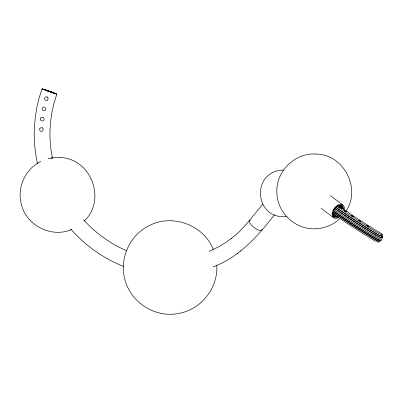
<?xml version="1.0" encoding="UTF-8"?>
<svg xmlns="http://www.w3.org/2000/svg" width="403" height="403" viewBox="0 0 403 403"><rect width="100%" height="100%" fill="white"/><g stroke="black" fill="none" stroke-linecap="round" stroke-linejoin="round"><path stroke-width="0.6" d="M340.137 204.92L339.119 207.303A128.063 17.928 28.6 0 1 337.664 206.26M46.405 90.871L46.733 90.337L53.216 92.66L55.775 93.677L55.609 94.211M46.536 90.892L46.733 90.337M53.005 93.269L53.216 92.66L50.662 91.723M51.997 92.932L52.274 92.544L55.785 93.703M47.363 90.554L42.028 88.796L39.081 98.131L36.824 107.631L35.273 117.218L34.416 126.819A134.028 133.418 -83 0 0 37.605 163.895M42.879 89.743L43.081 89.169M52.163 92.851L52.274 92.544L45.655 90.207M52.979 92.947L53.216 92.66M47.473 90.569L56.848 94.07L54.244 102.317L52.254 110.709L50.884 119.172L50.128 127.65A118.356 117.822 -83 0 0 52.506 158.409M333.069 215.172L333.316 214.043L332.561 213.494M335.895 215.862L335.518 216.295L333.054 215.469M340.938 206.946L341.265 205.666L339.981 205.198M340.54 207.616L340.59 207.359M341.679 208.437L342.061 207.469L341.543 207.238M333.009 214.789A128.063 17.928 28.6 0 0 334.465 215.832L335.089 214.693M334.465 215.832L336.797 216.653L337.044 216.194M340.238 205.555A124.326 17.405 28.6 0 0 342.117 206.9L341.452 208.119L339.119 207.303M346.318 210.623C361.234 188 343.336 154.142 316.078 154.057M334.55 215.409L334.228 215.424M262.932 204.13C252.57 215.877 243.775 229.236 231.05 238.667L231.463 238.364L225.358 242.732L218.905 246.666L209.177 251.447M274.569 214.718C257.89 236.027 239.201 257.3 213.051 266.862M84.232 221.03C106.976 199.636 90.806 157.644 59.226 157.508M339.356 219.106C333.009 224.874 324.642 228.34 316.078 228.748M237.201 253.613L237.619 253.306M240.581 251.099L240.999 250.792M337.966 205.737L337.513 205.883M40.859 161.412C25.752 168.585 17.178 186.705 21.032 202.936C25.172 224.834 51.146 238.556 71.553 229.514M47.982 158.722L53.71 157.669L59.216 157.508M286.961 216.512C254.046 220.421 250.48 170.948 283.531 170.026M47.232 90.791L42.063 88.791M56.848 94.07L49.65 91.657M316.068 228.748C295.439 230.345 276.342 212.003 276.856 191.405C276.342 170.801 295.439 152.46 316.068 154.057M43.136 89.174L46.778 90.353M332.656 213.822L333.316 214.043M333.15 215.061L333.921 215.323M45.448 89.869L46.103 90.091M52.294 92.584L50.229 91.864M46.783 90.327L47.957 90.761M48.113 90.816L48.572 90.977M342.117 206.9L339.784 206.084A128.063 17.928 28.6 0 1 338.812 205.384M48.728 91.033L49.191 91.199M49.347 91.254L50.078 91.511M47.322 90.846L50.022 91.813M49.367 91.557L49.055 91.446M48.899 91.39L48.592 91.279M46.602 90.322L53.085 92.645M48.436 91.224L47.977 91.058M47.826 91.007L46.632 90.599M46.657 90.579L43.222 89.254M123.429 266.358C103.208 258.383 85.088 245.346 70.757 229.035M126.764 250.742C110.306 243.785 95.496 233.045 83.562 219.766M43.121 117.49L43.197 117.535A1.859 1.829 30.4 0 1 43.791 120.119A1.859 1.829 30.4 0 1 41.237 120.683A1.859 1.829 30.4 0 1 40.643 118.139M342.681 204.845L330.415 195.682M342.056 205.772L341.381 205.293M334.525 216.96L333.432 216.179M333.901 217.887L321.09 208.306M339.734 205.711L340.867 206.532M340.52 207.49L341.658 208.311M332.641 214.003L333.402 214.552M213.283 249.583C203.792 224.642 171.23 212.996 148.072 226.249C129.131 235.957 119.006 259.522 125.056 279.934C130.884 302.93 156.047 318.466 179.219 313.307C201.379 309.368 218.31 287.596 216.784 265.174M37.711 163.82A7.869 0.257 -12.9 0 1 38.134 163.673M51.413 158.641A119.474 118.93 -83 0 1 51.206 157.638M42.199 127.837A1.864 1.829 26.6 0 1 42.411 127.947M40.653 118.144A1.874 1.808 -87.7 0 1 40.814 117.918A1.844 1.803 80.5 0 1 43.136 117.464M47.312 97.093A1.844 1.793 37.8 0 1 47.494 97.219M381.712 235.307A5.143 0.72 28.6 0 1 382.044 236.496A5.143 0.72 28.6 0 1 376.694 233.952A131.383 18.392 28.6 0 1 335.739 207.328M376.004 235.166A131.383 18.392 28.6 0 1 334.601 208.21M381.797 237.14A5.143 0.72 28.6 0 1 380.941 237.579A5.143 0.72 28.6 0 1 376.034 235.166M380.089 241.11A5.143 0.72 28.6 0 1 379.888 241.468M379.858 241.462A5.143 0.72 28.6 0 1 374.009 238.823A131.383 18.392 28.6 0 1 333.08 212.205M374.674 237.604A131.383 18.392 28.6 0 1 333.271 210.648M380.684 240.248A5.143 0.72 28.6 0 1 374.704 237.604M341.517 207.651A122.033 17.087 28.6 0 0 380.291 232.914A4.111 0.574 28.6 0 1 382.366 234.863A4.111 0.574 28.6 0 1 377.656 232.748A130.355 18.251 28.6 0 1 336.893 206.23M335.764 207.117A130.355 18.251 28.6 0 0 376.991 233.967A4.111 0.574 28.6 0 0 380.946 235.896A4.111 0.574 28.6 0 0 381.636 235.548M382.014 237.135A5.702 0.796 28.6 0 1 381.47 237.886A5.702 0.796 28.6 0 1 375.853 235.156M375.823 235.156A131.942 18.473 28.6 0 1 335.372 208.89M333.744 209.419A131.942 18.473 28.6 0 0 375.158 236.375A5.702 0.796 28.6 0 0 380.447 238.984A5.702 0.796 28.6 0 0 381.767 238.747M381.102 239.966A5.702 0.796 28.6 0 1 379.782 240.203A5.702 0.796 28.6 0 1 374.523 237.594M374.493 237.594A131.942 18.473 28.6 0 1 334.042 211.328M336.797 216.653A124.326 17.405 28.6 0 1 335.382 215.64M378.311 241.639A4.111 0.574 28.6 0 1 377.621 241.991A4.111 0.574 28.6 0 1 373.697 240.062M373.667 240.062A130.355 18.251 28.6 0 1 332.44 213.212M333.568 212.326A130.355 18.251 28.6 0 0 374.332 238.843A4.111 0.574 28.6 0 0 379.011 240.959M340.983 205.696A6.685 4.428 -54.2 0 1 341.145 206.175M334.616 215.691A6.685 4.428 -54.2 0 1 333.221 215.645M341.356 205.374A6.685 4.428 -54.2 0 1 342.434 208.643M336.812 216.245A6.685 4.428 -54.2 0 1 333.593 216.194M343.558 209.454A6.745 4.352 -54.5 0 0 340.515 205.323A6.745 4.352 -54.5 0 0 334.566 209.102L333.427 211.384A6.745 4.352 -54.5 0 0 338.117 217.005M338.878 217.56A7.869 5.078 -54.5 0 1 332.132 214.305A7.869 5.078 -54.5 0 1 338.555 204.769A7.869 5.078 -54.5 0 1 344.409 209.338M261.844 229.09A7.869 2.539 38.4 0 1 253.996 227.413A7.869 2.539 38.4 0 1 250.515 220.139M344.157 210.593L346.288 211.761L344.202 210.578M351.285 215.429L353.411 216.602L351.325 215.414M358.861 220.396L360.992 221.569L358.882 220.386M366.846 225.463L368.977 226.637L366.846 225.463M39.867 128.617A1.859 1.798 87.4 0 0 41.454 131.388A1.859 1.798 87.4 0 0 42.985 128.592A1.859 1.798 87.4 0 0 39.867 128.617M45.242 109.969A1.854 1.773 -81.4 0 0 44.149 106.986A1.854 1.773 -81.4 0 0 42.204 109.5A1.854 1.773 -81.4 0 0 45.242 109.969M47.584 99.969A1.854 1.768 -77.3 0 0 46.803 96.886A1.854 1.768 -77.3 0 0 44.622 99.188A1.854 1.768 -77.3 0 0 47.584 99.969"/></g></svg>
